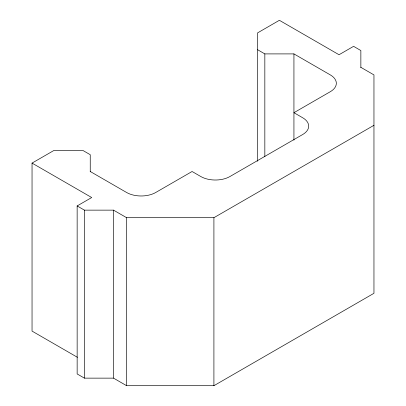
<?xml version="1.0" encoding="UTF-8"?>
<svg xmlns="http://www.w3.org/2000/svg" width="406" height="406" viewBox="0 0 406 406"><rect width="100%" height="100%" fill="white"/><g stroke="black" fill="none" stroke-linecap="round" stroke-linejoin="round"><path stroke-width="0.61" d="M77.47 357.326L32.044 331.098L32.044 163.1L53.871 150.499L82.966 150.499L90.244 154.701L90.244 171.814M360.858 67.34L373.956 74.902L373.956 293.299L213.911 385.7L126.616 385.7L113.523 378.138L84.423 378.138L77.15 373.941L77.15 205.938L91.7 197.539L32.044 163.1M77.15 205.938L84.423 210.141L113.523 210.141L126.616 217.697L213.911 217.697L373.956 125.302M257.561 49.699L264.834 53.902L293.934 53.902L330.306 74.902A20.574 11.881 0 0 1 330.306 91.7L293.934 112.701L302.663 117.74A20.574 11.881 0 0 1 302.663 134.538L229.918 176.539A20.574 11.881 0 0 1 200.818 176.539L192.089 171.499L155.716 192.5A20.574 11.881 0 0 1 126.616 192.5L90.244 171.499M360.858 67.655L360.858 50.542L353.585 46.34L339.035 54.739L279.384 20.3L257.561 32.901L257.561 161.278M293.934 53.902L293.934 140.121M264.834 53.902L264.834 156.604M213.911 217.697L213.911 385.7M126.616 217.697L126.616 385.7M113.523 210.141L113.523 378.138M84.423 210.141L84.423 378.138"/></g></svg>
